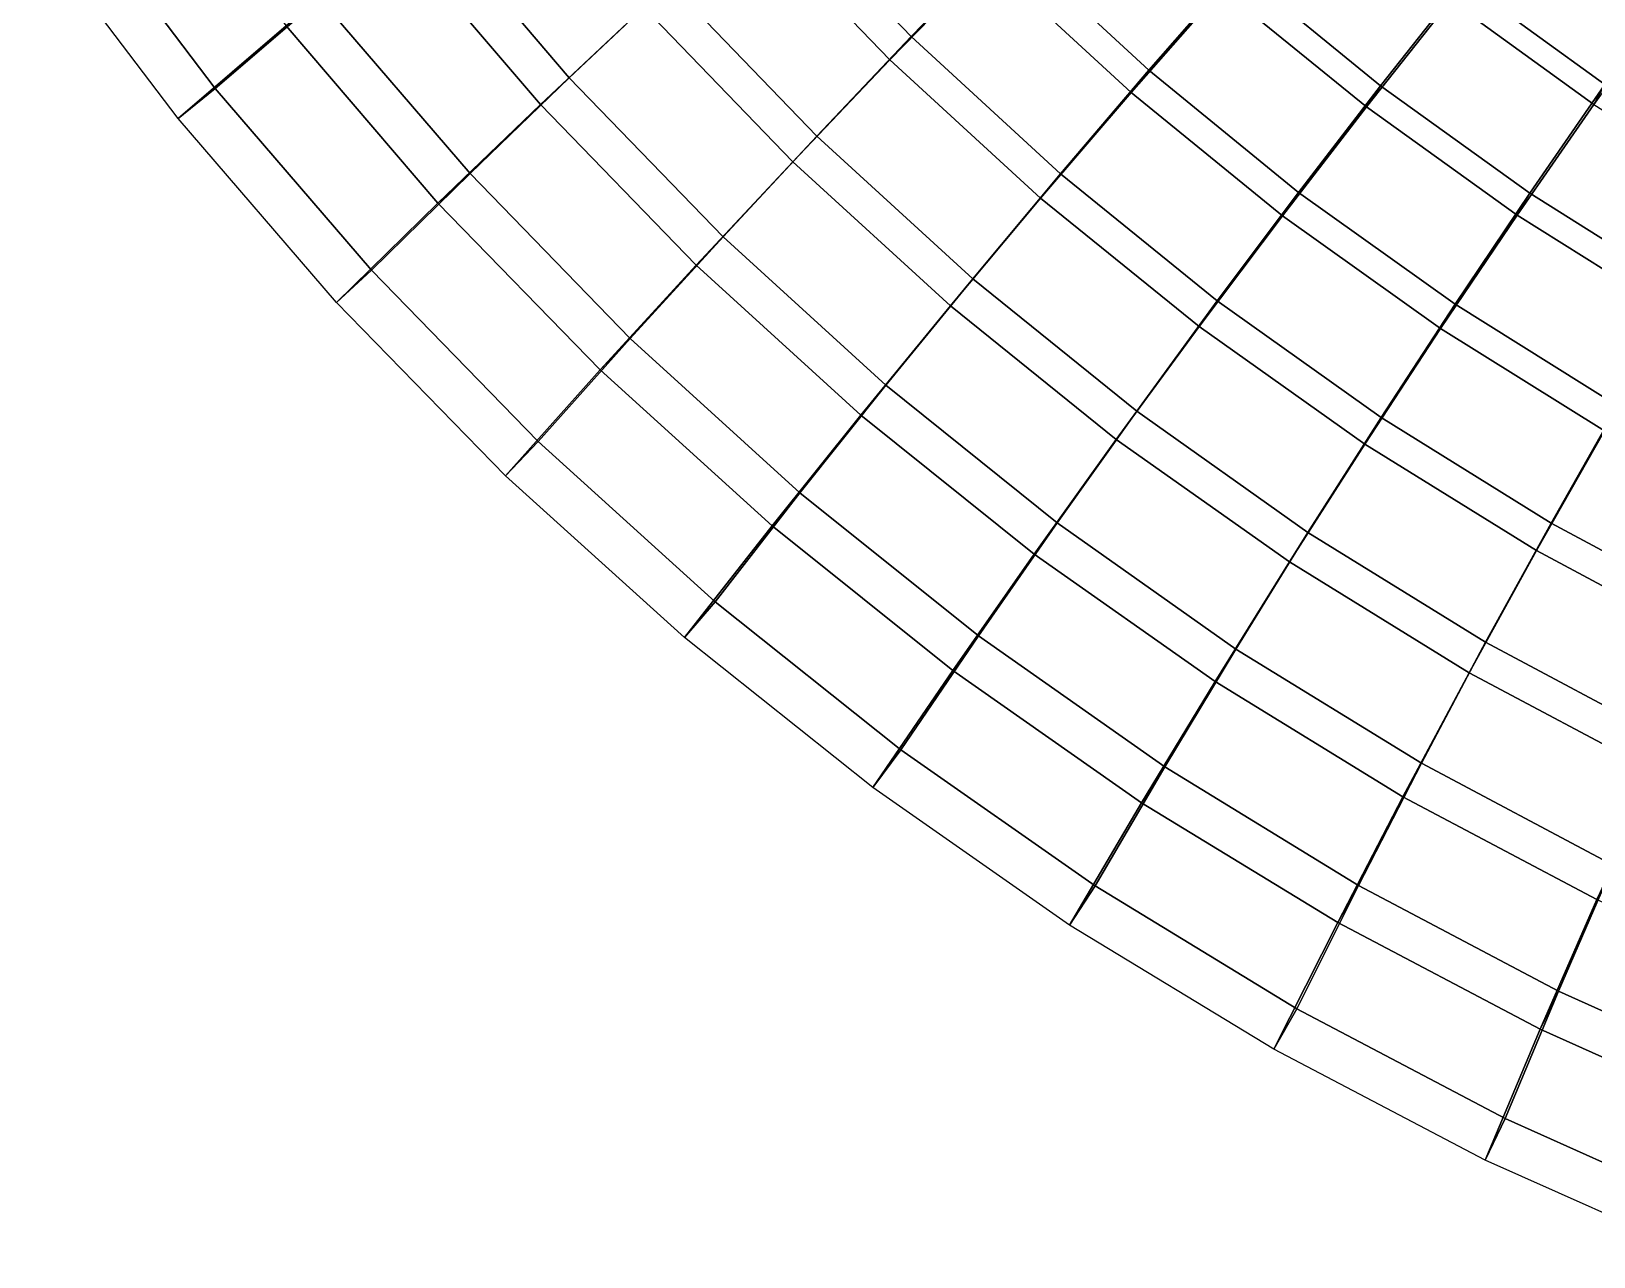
# Model space of a CAD drawing. Header units: metres. Extents: x -2184624 to 1125696, y -1900362 to 1900362.
# Drawn here: x -1828904 to -1068325, y -1769025 to -1172242 of the extents above; entities that cross this region are included whole.
import ezdxf

# ---------------------------------------------------------------- set-up
doc = ezdxf.new("R2010")
doc.units = ezdxf.units.M

msp = doc.modelspace()

# ---------------------------------------------------------------- linework, layer by layer
at = {"layer": '1'}
for points in [[(-1354312.1, -1127148.9, 270703.12), (-1400540, -1174830.2, 223185.44), (-1469143.8, -1103378.2, 225351.25), (-1419873.8, -1058581.6, 273380.88)], [(-1688373.4, -1156247.1, 54955.613), (-1739335.5, -1200093, -11949.811), (-1809896.6, -1106781.1, -11912.746), (-1756165.8, -1066347.2, 55448.586)], [(-1518217.9, -1148877.1, 172911.9), (-1566981.8, -1194972.8, 115961.93), (-1637074.9, -1112867.2, 116993.016), (-1585384.6, -1069935.4, 174434.56)], [(-1363620.1, -1137458.4, 291247.06), (-1410993.8, -1186176.2, 244193.56), (-1480338.8, -1114059.2, 246254), (-1429860.8, -1068288.1, 293817)], [(-1704890.6, -1169653.9, 77623.266), (-1757407.5, -1214698.5, 11949.811), (-1828903.9, -1120278.4, 11912.746), (-1773537.8, -1078733.2, 78037.414)], [(-1530736.6, -1160646.9, 194350.38), (-1580959.5, -1207964, 138014.22), (-1651887.6, -1124989.8, 138954.8), (-1598662.4, -1080917.9, 195779.28)], [(-1241718.8, -1141806.8, 310541.84), (-1284914.4, -1191265.9, 267834.44), (-1354312.1, -1127148.9, 270703.12), (-1307945.4, -1080325.9, 313942.78)], [(-1249308.2, -1151686.5, 330801.72), (-1293500.9, -1202129.9, 288495.38), (-1363620.1, -1137458.4, 291247.06), (-1316198.6, -1089703.9, 334083.47)], [(-1132108, -1147976.8, 344956.8), (-1172132.8, -1198798.8, 306918.3), (-1241718.8, -1141806.8, 310541.84), (-1198421.4, -1093361, 349125.5)], [(-1138124, -1157376.5, 364999.56), (-1179021.8, -1209132, 327306.8), (-1249308.2, -1151686.5, 330801.72), (-1205084.4, -1102351.8, 369037.88)], [(-1026130.75, -1146333, 374075.56), (-1062897.5, -1198101.9, 340536.53), (-1132108, -1147976.8, 344956.8), (-1091996.5, -1098316.4, 379047.03)], [(-1739335.5, -1200093, -11949.811), (-1757407.5, -1214698.5, 11949.811), (-1828903.9, -1120278.4, 11912.746), (-1809896.6, -1106781.1, -11912.746)], [(-1400540, -1174830.2, 223185.44), (-1446522.6, -1223263.9, 171269.66), (-1518217.9, -1148877.1, 172911.9), (-1469143.8, -1103378.2, 225351.25)], [(-1400540, -1174830.2, 223185.44), (-1410993.8, -1186176.2, 244193.56), (-1480338.8, -1114059.2, 246254), (-1469143.8, -1103378.2, 225351.25)], [(-1469143.8, -1103378.2, 225351.25), (-1480338.8, -1114059.2, 246254), (-1410993.8, -1186176.2, 244193.56), (-1400540, -1174830.2, 223185.44)], [(-1030697.1, -1155208, 393961.06), (-1068234.8, -1207862.6, 360719.34), (-1138124, -1157376.5, 364999.56), (-1097192.8, -1106868.4, 398791.16)], [(-1566981.8, -1194972.8, 115961.93), (-1615320.9, -1241551.2, 54420.234), (-1688373.4, -1156247.1, 54955.613), (-1637074.9, -1112867.2, 116993.016)], [(-1566981.8, -1194972.8, 115961.93), (-1580959.5, -1207964, 138014.22), (-1651887.6, -1124989.8, 138954.8), (-1637074.9, -1112867.2, 116993.016)], [(-1637074.9, -1112867.2, 116993.016), (-1651887.6, -1124989.8, 138954.8), (-1580959.5, -1207964, 138014.22), (-1566981.8, -1194972.8, 115961.93)], [(-1410993.8, -1186176.2, 244193.56), (-1458229.4, -1235767.1, 192810.5), (-1530736.6, -1160646.9, 194350.38), (-1480338.8, -1114059.2, 246254)], [(-1580959.5, -1207964, 138014.22), (-1630916.4, -1255918, 77174.61), (-1704890.6, -1169653.9, 77623.266), (-1651887.6, -1124989.8, 138954.8)], [(-1400540, -1174830.2, 223185.44), (-1410993.8, -1186176.2, 244193.56), (-1363620.1, -1137458.4, 291247.06), (-1354312.1, -1127148.9, 270703.12)], [(-1354312.1, -1127148.9, 270703.12), (-1363620.1, -1137458.4, 291247.06), (-1410993.8, -1186176.2, 244193.56), (-1400540, -1174830.2, 223185.44)], [(-1284914.4, -1191265.9, 267834.44), (-1327910.4, -1241637.2, 220865.22), (-1400540, -1174830.2, 223185.44), (-1354312.1, -1127148.9, 270703.12)], [(-1284914.4, -1191265.9, 267834.44), (-1293500.9, -1202129.9, 288495.38), (-1363620.1, -1137458.4, 291247.06), (-1354312.1, -1127148.9, 270703.12)], [(-1354312.1, -1127148.9, 270703.12), (-1363620.1, -1137458.4, 291247.06), (-1293500.9, -1202129.9, 288495.38), (-1284914.4, -1191265.9, 267834.44)], [(-1293500.9, -1202129.9, 288495.38), (-1337577.4, -1253595, 241987.62), (-1410993.8, -1186176.2, 244193.56), (-1363620.1, -1137458.4, 291247.06)], [(-1284914.4, -1191265.9, 267834.44), (-1293500.9, -1202129.9, 288495.38), (-1249308.2, -1151686.5, 330801.72), (-1241718.8, -1141806.8, 310541.84)], [(-1241718.8, -1141806.8, 310541.84), (-1249308.2, -1151686.5, 330801.72), (-1293500.9, -1202129.9, 288495.38), (-1284914.4, -1191265.9, 267834.44)], [(-1172132.8, -1198798.8, 306918.3), (-1211984.2, -1250689.5, 264778.22), (-1284914.4, -1191265.9, 267834.44), (-1241718.8, -1141806.8, 310541.84)], [(-1172132.8, -1198798.8, 306918.3), (-1179021.8, -1209132, 327306.8), (-1249308.2, -1151686.5, 330801.72), (-1241718.8, -1141806.8, 310541.84)], [(-1241718.8, -1141806.8, 310541.84), (-1249308.2, -1151686.5, 330801.72), (-1179021.8, -1209132, 327306.8), (-1172132.8, -1198798.8, 306918.3)], [(-1172132.8, -1198798.8, 306918.3), (-1179021.8, -1209132, 327306.8), (-1138124, -1157376.5, 364999.56), (-1132108, -1147976.8, 344956.8)], [(-1132108, -1147976.8, 344956.8), (-1138124, -1157376.5, 364999.56), (-1179021.8, -1209132, 327306.8), (-1172132.8, -1198798.8, 306918.3)], [(-1062897.5, -1198101.9, 340536.53), (-1099495.4, -1251088.2, 303076.34), (-1172132.8, -1198798.8, 306918.3), (-1132108, -1147976.8, 344956.8)], [(-1062897.5, -1198101.9, 340536.53), (-1068234.8, -1207862.6, 360719.34), (-1138124, -1157376.5, 364999.56), (-1132108, -1147976.8, 344956.8)], [(-1132108, -1147976.8, 344956.8), (-1138124, -1157376.5, 364999.56), (-1068234.8, -1207862.6, 360719.34), (-1062897.5, -1198101.9, 340536.53)], [(-1566981.8, -1194972.8, 115961.93), (-1580959.5, -1207964, 138014.22), (-1530736.6, -1160646.9, 194350.38), (-1518217.9, -1148877.1, 172911.9)], [(-1518217.9, -1148877.1, 172911.9), (-1530736.6, -1160646.9, 194350.38), (-1580959.5, -1207964, 138014.22), (-1566981.8, -1194972.8, 115961.93)], [(-1446522.6, -1223263.9, 171269.66), (-1492152, -1272336.4, 114850.6), (-1566981.8, -1194972.8, 115961.93), (-1518217.9, -1148877.1, 172911.9)], [(-1446522.6, -1223263.9, 171269.66), (-1458229.4, -1235767.1, 192810.5), (-1530736.6, -1160646.9, 194350.38), (-1518217.9, -1148877.1, 172911.9)], [(-1518217.9, -1148877.1, 172911.9), (-1530736.6, -1160646.9, 194350.38), (-1458229.4, -1235767.1, 192810.5), (-1446522.6, -1223263.9, 171269.66)], [(-1179021.8, -1209132, 327306.8), (-1219810, -1262055.5, 285565.47), (-1293500.9, -1202129.9, 288495.38), (-1249308.2, -1151686.5, 330801.72)], [(-1739335.5, -1200093, -11949.811), (-1757407.5, -1214698.5, 11949.811), (-1704890.6, -1169653.9, 77623.266), (-1688373.4, -1156247.1, 54955.613)], [(-1688373.4, -1156247.1, 54955.613), (-1704890.6, -1169653.9, 77623.266), (-1757407.5, -1214698.5, 11949.811), (-1739335.5, -1200093, -11949.811)], [(-1615320.9, -1241551.2, 54420.234), (-1663289.8, -1288633.6, -11990.609), (-1739335.5, -1200093, -11949.811), (-1688373.4, -1156247.1, 54955.613)], [(-1615320.9, -1241551.2, 54420.234), (-1630916.4, -1255918, 77174.61), (-1704890.6, -1169653.9, 77623.266), (-1688373.4, -1156247.1, 54955.613)], [(-1688373.4, -1156247.1, 54955.613), (-1704890.6, -1169653.9, 77623.266), (-1630916.4, -1255918, 77174.61), (-1615320.9, -1241551.2, 54420.234)], [(-1458229.4, -1235767.1, 192810.5), (-1505237.2, -1286137.1, 137001.7), (-1580959.5, -1207964, 138014.22), (-1530736.6, -1160646.9, 194350.38)], [(-1068234.8, -1207862.6, 360719.34), (-1105650.4, -1261823.5, 323602.97), (-1179021.8, -1209132, 327306.8), (-1138124, -1157376.5, 364999.56)], [(-1630916.4, -1255918, 77174.61), (-1680354.2, -1304280.4, 11990.609), (-1757407.5, -1214698.5, 11949.811), (-1704890.6, -1169653.9, 77623.266)], [(-1446522.6, -1223263.9, 171269.66), (-1458229.4, -1235767.1, 192810.5), (-1410993.8, -1186176.2, 244193.56), (-1400540, -1174830.2, 223185.44)], [(-1400540, -1174830.2, 223185.44), (-1410993.8, -1186176.2, 244193.56), (-1458229.4, -1235767.1, 192810.5), (-1446522.6, -1223263.9, 171269.66)], [(-1327910.4, -1241637.2, 220865.22), (-1370608.4, -1292808.2, 169510.11), (-1446522.6, -1223263.9, 171269.66), (-1400540, -1174830.2, 223185.44)], [(-1327910.4, -1241637.2, 220865.22), (-1337577.4, -1253595, 241987.62), (-1410993.8, -1186176.2, 244193.56), (-1400540, -1174830.2, 223185.44)], [(-1400540, -1174830.2, 223185.44), (-1410993.8, -1186176.2, 244193.56), (-1337577.4, -1253595, 241987.62), (-1327910.4, -1241637.2, 220865.22)], [(-1337577.4, -1253595, 241987.62), (-1381453.9, -1305987, 191162.05), (-1458229.4, -1235767.1, 192810.5), (-1410993.8, -1186176.2, 244193.56)], [(-1327910.4, -1241637.2, 220865.22), (-1337577.4, -1253595, 241987.62), (-1293500.9, -1202129.9, 288495.38), (-1284914.4, -1191265.9, 267834.44)], [(-1284914.4, -1191265.9, 267834.44), (-1293500.9, -1202129.9, 288495.38), (-1337577.4, -1253595, 241987.62), (-1327910.4, -1241637.2, 220865.22)], [(-1211984.2, -1250689.5, 264778.22), (-1251572.9, -1303543.1, 218393.55), (-1327910.4, -1241637.2, 220865.22), (-1284914.4, -1191265.9, 267834.44)], [(-1211984.2, -1250689.5, 264778.22), (-1219810, -1262055.5, 285565.47), (-1293500.9, -1202129.9, 288495.38), (-1284914.4, -1191265.9, 267834.44)], [(-1284914.4, -1191265.9, 267834.44), (-1293500.9, -1202129.9, 288495.38), (-1219810, -1262055.5, 285565.47), (-1211984.2, -1250689.5, 264778.22)], [(-1663289.8, -1288633.6, -11990.609), (-1680354.2, -1304280.4, 11990.609), (-1757407.5, -1214698.5, 11949.811), (-1739335.5, -1200093, -11949.811)], [(-1615320.9, -1241551.2, 54420.234), (-1630916.4, -1255918, 77174.61), (-1580959.5, -1207964, 138014.22), (-1566981.8, -1194972.8, 115961.93)], [(-1566981.8, -1194972.8, 115961.93), (-1580959.5, -1207964, 138014.22), (-1630916.4, -1255918, 77174.61), (-1615320.9, -1241551.2, 54420.234)], [(-1492152, -1272336.4, 114850.6), (-1537320.2, -1321926, 53842.53), (-1615320.9, -1241551.2, 54420.234), (-1566981.8, -1194972.8, 115961.93)], [(-1492152, -1272336.4, 114850.6), (-1505237.2, -1286137.1, 137001.7), (-1580959.5, -1207964, 138014.22), (-1566981.8, -1194972.8, 115961.93)], [(-1566981.8, -1194972.8, 115961.93), (-1580959.5, -1207964, 138014.22), (-1505237.2, -1286137.1, 137001.7), (-1492152, -1272336.4, 114850.6)], [(-1211984.2, -1250689.5, 264778.22), (-1219810, -1262055.5, 285565.47), (-1179021.8, -1209132, 327306.8), (-1172132.8, -1198798.8, 306918.3)], [(-1172132.8, -1198798.8, 306918.3), (-1179021.8, -1209132, 327306.8), (-1219810, -1262055.5, 285565.47), (-1211984.2, -1250689.5, 264778.22)], [(-1099495.4, -1251088.2, 303076.34), (-1135844.4, -1305195.9, 261537.55), (-1211984.2, -1250689.5, 264778.22), (-1172132.8, -1198798.8, 306918.3)], [(-1099495.4, -1251088.2, 303076.34), (-1105650.4, -1261823.5, 323602.97), (-1179021.8, -1209132, 327306.8), (-1172132.8, -1198798.8, 306918.3)], [(-1172132.8, -1198798.8, 306918.3), (-1179021.8, -1209132, 327306.8), (-1105650.4, -1261823.5, 323602.97), (-1099495.4, -1251088.2, 303076.34)], [(-1099495.4, -1251088.2, 303076.34), (-1105650.4, -1261823.5, 323602.97), (-1068234.8, -1207862.6, 360719.34), (-1062897.5, -1198101.9, 340536.53)], [(-1062897.5, -1198101.9, 340536.53), (-1068234.8, -1207862.6, 360719.34), (-1105650.4, -1261823.5, 323602.97), (-1099495.4, -1251088.2, 303076.34)], [(-991098.25, -1243553.2, 335868.47), (-1024128.8, -1298483, 299019.44), (-1099495.4, -1251088.2, 303076.34), (-1062897.5, -1198101.9, 340536.53)], [(-1505237.2, -1286137.1, 137001.7), (-1551931.2, -1337187.2, 76691.63), (-1630916.4, -1255918, 77174.61), (-1580959.5, -1207964, 138014.22)], [(-1219810, -1262055.5, 285565.47), (-1260410.6, -1316056.1, 239639.36), (-1337577.4, -1253595, 241987.62), (-1293500.9, -1202129.9, 288495.38)], [(-1105650.4, -1261823.5, 323602.97), (-1142873.4, -1317008.4, 282460.5), (-1219810, -1262055.5, 285565.47), (-1179021.8, -1209132, 327306.8)], [(-995727.6, -1253623.8, 356201.1), (-1029518.8, -1309565.5, 319693.94), (-1105650.4, -1261823.5, 323602.97), (-1068234.8, -1207862.6, 360719.34)], [(-1492152, -1272336.4, 114850.6), (-1505237.2, -1286137.1, 137001.7), (-1458229.4, -1235767.1, 192810.5), (-1446522.6, -1223263.9, 171269.66)], [(-1446522.6, -1223263.9, 171269.66), (-1458229.4, -1235767.1, 192810.5), (-1505237.2, -1286137.1, 137001.7), (-1492152, -1272336.4, 114850.6)], [(-1370608.4, -1292808.2, 169510.11), (-1412907.4, -1344657.8, 113659.71), (-1492152, -1272336.4, 114850.6), (-1446522.6, -1223263.9, 171269.66)], [(-1370608.4, -1292808.2, 169510.11), (-1381453.9, -1305987, 191162.05), (-1458229.4, -1235767.1, 192810.5), (-1446522.6, -1223263.9, 171269.66)], [(-1446522.6, -1223263.9, 171269.66), (-1458229.4, -1235767.1, 192810.5), (-1381453.9, -1305987, 191162.05), (-1370608.4, -1292808.2, 169510.11)], [(-1381453.9, -1305987, 191162.05), (-1425046.4, -1359204.5, 135918.14), (-1505237.2, -1286137.1, 137001.7), (-1458229.4, -1235767.1, 192810.5)], [(-1663289.8, -1288633.6, -11990.609), (-1680354.2, -1304280.4, 11990.609), (-1630916.4, -1255918, 77174.61), (-1615320.9, -1241551.2, 54420.234)], [(-1615320.9, -1241551.2, 54420.234), (-1630916.4, -1255918, 77174.61), (-1680354.2, -1304280.4, 11990.609), (-1663289.8, -1288633.6, -11990.609)], [(-1537320.2, -1321926, 53842.53), (-1582082.2, -1372054.9, -12035.196), (-1663289.8, -1288633.6, -11990.609), (-1615320.9, -1241551.2, 54420.234)], [(-1537320.2, -1321926, 53842.53), (-1551931.2, -1337187.2, 76691.63), (-1630916.4, -1255918, 77174.61), (-1615320.9, -1241551.2, 54420.234)], [(-1615320.9, -1241551.2, 54420.234), (-1630916.4, -1255918, 77174.61), (-1551931.2, -1337187.2, 76691.63), (-1537320.2, -1321926, 53842.53)], [(-1370608.4, -1292808.2, 169510.11), (-1381453.9, -1305987, 191162.05), (-1337577.4, -1253595, 241987.62), (-1327910.4, -1241637.2, 220865.22)], [(-1327910.4, -1241637.2, 220865.22), (-1337577.4, -1253595, 241987.62), (-1381453.9, -1305987, 191162.05), (-1370608.4, -1292808.2, 169510.11)], [(-1251572.9, -1303543.1, 218393.55), (-1290805.9, -1357241.1, 167636.16), (-1370608.4, -1292808.2, 169510.11), (-1327910.4, -1241637.2, 220865.22)], [(-1251572.9, -1303543.1, 218393.55), (-1260410.6, -1316056.1, 239639.36), (-1337577.4, -1253595, 241987.62), (-1327910.4, -1241637.2, 220865.22)], [(-1327910.4, -1241637.2, 220865.22), (-1337577.4, -1253595, 241987.62), (-1260410.6, -1316056.1, 239639.36), (-1251572.9, -1303543.1, 218393.55)], [(-1260410.6, -1316056.1, 239639.36), (-1300744.1, -1371033.6, 189408.06), (-1381453.9, -1305987, 191162.05), (-1337577.4, -1253595, 241987.62)], [(-1251572.9, -1303543.1, 218393.55), (-1260410.6, -1316056.1, 239639.36), (-1219810, -1262055.5, 285565.47), (-1211984.2, -1250689.5, 264778.22)], [(-1211984.2, -1250689.5, 264778.22), (-1219810, -1262055.5, 285565.47), (-1260410.6, -1316056.1, 239639.36), (-1251572.9, -1303543.1, 218393.55)], [(-1135844.4, -1305195.9, 261537.55), (-1171861.4, -1360313.6, 215773.4), (-1251572.9, -1303543.1, 218393.55), (-1211984.2, -1250689.5, 264778.22)], [(-1135844.4, -1305195.9, 261537.55), (-1142873.4, -1317008.4, 282460.5), (-1219810, -1262055.5, 285565.47), (-1211984.2, -1250689.5, 264778.22)], [(-1211984.2, -1250689.5, 264778.22), (-1219810, -1262055.5, 285565.47), (-1142873.4, -1317008.4, 282460.5), (-1135844.4, -1305195.9, 261537.55)], [(-1135844.4, -1305195.9, 261537.55), (-1142873.4, -1317008.4, 282460.5), (-1105650.4, -1261823.5, 323602.97), (-1099495.4, -1251088.2, 303076.34)], [(-1099495.4, -1251088.2, 303076.34), (-1105650.4, -1261823.5, 323602.97), (-1142873.4, -1317008.4, 282460.5), (-1135844.4, -1305195.9, 261537.55)], [(-1024128.8, -1298483, 299019.44), (-1056829, -1354581.9, 258116.22), (-1135844.4, -1305195.9, 261537.55), (-1099495.4, -1251088.2, 303076.34)], [(-1024128.8, -1298483, 299019.44), (-1029518.8, -1309565.5, 319693.94), (-1105650.4, -1261823.5, 323602.97), (-1099495.4, -1251088.2, 303076.34)], [(-1099495.4, -1251088.2, 303076.34), (-1105650.4, -1261823.5, 323602.97), (-1029518.8, -1309565.5, 319693.94), (-1024128.8, -1298483, 299019.44)], [(-1551931.2, -1337187.2, 76691.63), (-1598071.2, -1388670.6, 12035.196), (-1680354.2, -1304280.4, 11990.609), (-1630916.4, -1255918, 77174.61)], [(-1142873.4, -1317008.4, 282460.5), (-1179831.1, -1373321.6, 237151.9), (-1260410.6, -1316056.1, 239639.36), (-1219810, -1262055.5, 285565.47)], [(-1029518.8, -1309565.5, 319693.94), (-1063028.2, -1366781.9, 279184.53), (-1142873.4, -1317008.4, 282460.5), (-1105650.4, -1261823.5, 323602.97)], [(-1537320.2, -1321926, 53842.53), (-1551931.2, -1337187.2, 76691.63), (-1505237.2, -1286137.1, 137001.7), (-1492152, -1272336.4, 114850.6)], [(-1492152, -1272336.4, 114850.6), (-1505237.2, -1286137.1, 137001.7), (-1551931.2, -1337187.2, 76691.63), (-1537320.2, -1321926, 53842.53)], [(-1412907.4, -1344657.8, 113659.71), (-1454706.5, -1397056.4, 53223.42), (-1537320.2, -1321926, 53842.53), (-1492152, -1272336.4, 114850.6)], [(-1412907.4, -1344657.8, 113659.71), (-1425046.4, -1359204.5, 135918.14), (-1505237.2, -1286137.1, 137001.7), (-1492152, -1272336.4, 114850.6)], [(-1492152, -1272336.4, 114850.6), (-1505237.2, -1286137.1, 137001.7), (-1425046.4, -1359204.5, 135918.14), (-1412907.4, -1344657.8, 113659.71)], [(-1582082.2, -1372054.9, -12035.196), (-1598071.2, -1388670.6, 12035.196), (-1680354.2, -1304280.4, 11990.609), (-1663289.8, -1288633.6, -11990.609)], [(-1425046.4, -1359204.5, 135918.14), (-1468274.2, -1413141.9, 76175.43), (-1551931.2, -1337187.2, 76691.63), (-1505237.2, -1286137.1, 137001.7)], [(-1412907.4, -1344657.8, 113659.71), (-1425046.4, -1359204.5, 135918.14), (-1381453.9, -1305987, 191162.05), (-1370608.4, -1292808.2, 169510.11)], [(-1370608.4, -1292808.2, 169510.11), (-1381453.9, -1305987, 191162.05), (-1425046.4, -1359204.5, 135918.14), (-1412907.4, -1344657.8, 113659.71)], [(-1290805.9, -1357241.1, 167636.16), (-1329590.4, -1411655.6, 112391.266), (-1412907.4, -1344657.8, 113659.71), (-1370608.4, -1292808.2, 169510.11)], [(-1290805.9, -1357241.1, 167636.16), (-1300744.1, -1371033.6, 189408.06), (-1381453.9, -1305987, 191162.05), (-1370608.4, -1292808.2, 169510.11)], [(-1370608.4, -1292808.2, 169510.11), (-1381453.9, -1305987, 191162.05), (-1300744.1, -1371033.6, 189408.06), (-1290805.9, -1357241.1, 167636.16)], [(-1300744.1, -1371033.6, 189408.06), (-1340733.6, -1426880.6, 134765.62), (-1425046.4, -1359204.5, 135918.14), (-1381453.9, -1305987, 191162.05)], [(-1290805.9, -1357241.1, 167636.16), (-1300744.1, -1371033.6, 189408.06), (-1260410.6, -1316056.1, 239639.36), (-1251572.9, -1303543.1, 218393.55)], [(-1251572.9, -1303543.1, 218393.55), (-1260410.6, -1316056.1, 239639.36), (-1300744.1, -1371033.6, 189408.06), (-1290805.9, -1357241.1, 167636.16)], [(-1171861.4, -1360313.6, 215773.4), (-1207461.5, -1416317.8, 165649.56), (-1290805.9, -1357241.1, 167636.16), (-1251572.9, -1303543.1, 218393.55)], [(-1171861.4, -1360313.6, 215773.4), (-1179831.1, -1373321.6, 237151.9), (-1260410.6, -1316056.1, 239639.36), (-1251572.9, -1303543.1, 218393.55)], [(-1251572.9, -1303543.1, 218393.55), (-1260410.6, -1316056.1, 239639.36), (-1179831.1, -1373321.6, 237151.9), (-1171861.4, -1360313.6, 215773.4)], [(-1171861.4, -1360313.6, 215773.4), (-1179831.1, -1373321.6, 237151.9), (-1142873.4, -1317008.4, 282460.5), (-1135844.4, -1305195.9, 261537.55)], [(-1135844.4, -1305195.9, 261537.55), (-1142873.4, -1317008.4, 282460.5), (-1179831.1, -1373321.6, 237151.9), (-1171861.4, -1360313.6, 215773.4)], [(-1056829, -1354581.9, 258116.22), (-1089124.6, -1411734.8, 213007.2), (-1171861.4, -1360313.6, 215773.4), (-1135844.4, -1305195.9, 261537.55)], [(-1056829, -1354581.9, 258116.22), (-1063028.2, -1366781.9, 279184.53), (-1142873.4, -1317008.4, 282460.5), (-1135844.4, -1305195.9, 261537.55)], [(-1135844.4, -1305195.9, 261537.55), (-1142873.4, -1317008.4, 282460.5), (-1063028.2, -1366781.9, 279184.53), (-1056829, -1354581.9, 258116.22)], [(-1582082.2, -1372054.9, -12035.196), (-1598071.2, -1388670.6, 12035.196), (-1551931.2, -1337187.2, 76691.63), (-1537320.2, -1321926, 53842.53)], [(-1537320.2, -1321926, 53842.53), (-1551931.2, -1337187.2, 76691.63), (-1598071.2, -1388670.6, 12035.196), (-1582082.2, -1372054.9, -12035.196)], [(-1454706.5, -1397056.4, 53223.42), (-1496059.8, -1450028.5, -12083.671), (-1582082.2, -1372054.9, -12035.196), (-1537320.2, -1321926, 53842.53)], [(-1454706.5, -1397056.4, 53223.42), (-1468274.2, -1413141.9, 76175.43), (-1551931.2, -1337187.2, 76691.63), (-1537320.2, -1321926, 53842.53)], [(-1537320.2, -1321926, 53842.53), (-1551931.2, -1337187.2, 76691.63), (-1468274.2, -1413141.9, 76175.43), (-1454706.5, -1397056.4, 53223.42)], [(-1179831.1, -1373321.6, 237151.9), (-1216450.8, -1430658.2, 187550.5), (-1300744.1, -1371033.6, 189408.06), (-1260410.6, -1316056.1, 239639.36)], [(-1063028.2, -1366781.9, 279184.53), (-1096191.1, -1425174.2, 234527.86), (-1179831.1, -1373321.6, 237151.9), (-1142873.4, -1317008.4, 282460.5)], [(-1468274.2, -1413141.9, 76175.43), (-1510910.2, -1467536, 12083.671), (-1598071.2, -1388670.6, 12035.196), (-1551931.2, -1337187.2, 76691.63)], [(-1454706.5, -1397056.4, 53223.42), (-1468274.2, -1413141.9, 76175.43), (-1425046.4, -1359204.5, 135918.14), (-1412907.4, -1344657.8, 113659.71)], [(-1412907.4, -1344657.8, 113659.71), (-1425046.4, -1359204.5, 135918.14), (-1468274.2, -1413141.9, 76175.43), (-1454706.5, -1397056.4, 53223.42)], [(-1329590.4, -1411655.6, 112391.266), (-1367833.2, -1466650.5, 52563.5), (-1454706.5, -1397056.4, 53223.42), (-1412907.4, -1344657.8, 113659.71)], [(-1329590.4, -1411655.6, 112391.266), (-1340733.6, -1426880.6, 134765.62), (-1425046.4, -1359204.5, 135918.14), (-1412907.4, -1344657.8, 113659.71)], [(-1412907.4, -1344657.8, 113659.71), (-1425046.4, -1359204.5, 135918.14), (-1340733.6, -1426880.6, 134765.62), (-1329590.4, -1411655.6, 112391.266)], [(-1340733.6, -1426880.6, 134765.62), (-1380303.8, -1483485.8, 75626.76), (-1468274.2, -1413141.9, 76175.43), (-1425046.4, -1359204.5, 135918.14)], [(-1329590.4, -1411655.6, 112391.266), (-1340733.6, -1426880.6, 134765.62), (-1300744.1, -1371033.6, 189408.06), (-1290805.9, -1357241.1, 167636.16)], [(-1290805.9, -1357241.1, 167636.16), (-1300744.1, -1371033.6, 189408.06), (-1340733.6, -1426880.6, 134765.62), (-1329590.4, -1411655.6, 112391.266)], [(-1207461.5, -1416317.8, 165649.56), (-1242560.4, -1473073.8, 111046.836), (-1329590.4, -1411655.6, 112391.266), (-1290805.9, -1357241.1, 167636.16)], [(-1207461.5, -1416317.8, 165649.56), (-1216450.8, -1430658.2, 187550.5), (-1300744.1, -1371033.6, 189408.06), (-1290805.9, -1357241.1, 167636.16)], [(-1290805.9, -1357241.1, 167636.16), (-1300744.1, -1371033.6, 189408.06), (-1216450.8, -1430658.2, 187550.5), (-1207461.5, -1416317.8, 165649.56)], [(-1207461.5, -1416317.8, 165649.56), (-1216450.8, -1430658.2, 187550.5), (-1179831.1, -1373321.6, 237151.9), (-1171861.4, -1360313.6, 215773.4)], [(-1171861.4, -1360313.6, 215773.4), (-1179831.1, -1373321.6, 237151.9), (-1216450.8, -1430658.2, 187550.5), (-1207461.5, -1416317.8, 165649.56)], [(-1089124.6, -1411734.8, 213007.2), (-1120938.4, -1469813.1, 163552.36), (-1207461.5, -1416317.8, 165649.56), (-1171861.4, -1360313.6, 215773.4)], [(-1089124.6, -1411734.8, 213007.2), (-1096191.1, -1425174.2, 234527.86), (-1179831.1, -1373321.6, 237151.9), (-1171861.4, -1360313.6, 215773.4)], [(-1171861.4, -1360313.6, 215773.4), (-1179831.1, -1373321.6, 237151.9), (-1096191.1, -1425174.2, 234527.86), (-1089124.6, -1411734.8, 213007.2)], [(-1089124.6, -1411734.8, 213007.2), (-1096191.1, -1425174.2, 234527.86), (-1063028.2, -1366781.9, 279184.53), (-1056829, -1354581.9, 258116.22)], [(-1056829, -1354581.9, 258116.22), (-1063028.2, -1366781.9, 279184.53), (-1096191.1, -1425174.2, 234527.86), (-1089124.6, -1411734.8, 213007.2)], [(-975287.5, -1398666.5, 254515.88), (-1003725.25, -1457616.5, 210096.52), (-1089124.6, -1411734.8, 213007.2), (-1056829, -1354581.9, 258116.22)], [(-980627.75, -1411192, 275739.38), (-1009857.5, -1471420.2, 231769.05), (-1096191.1, -1425174.2, 234527.86), (-1063028.2, -1366781.9, 279184.53)], [(-1496059.8, -1450028.5, -12083.671), (-1510910.2, -1467536, 12083.671), (-1598071.2, -1388670.6, 12035.196), (-1582082.2, -1372054.9, -12035.196)], [(-1216450.8, -1430658.2, 187550.5), (-1252662.4, -1488905.2, 133545.94), (-1340733.6, -1426880.6, 134765.62), (-1300744.1, -1371033.6, 189408.06)], [(-1096191.1, -1425174.2, 234527.86), (-1128941.1, -1484632.6, 185591.61), (-1216450.8, -1430658.2, 187550.5), (-1179831.1, -1373321.6, 237151.9)], [(-1496059.8, -1450028.5, -12083.671), (-1510910.2, -1467536, 12083.671), (-1468274.2, -1413141.9, 76175.43), (-1454706.5, -1397056.4, 53223.42)], [(-1454706.5, -1397056.4, 53223.42), (-1468274.2, -1413141.9, 76175.43), (-1510910.2, -1467536, 12083.671), (-1496059.8, -1450028.5, -12083.671)], [(-1367833.2, -1466650.5, 52563.5), (-1405587.8, -1522250.2, -12136.119), (-1496059.8, -1450028.5, -12083.671), (-1454706.5, -1397056.4, 53223.42)], [(-1367833.2, -1466650.5, 52563.5), (-1380303.8, -1483485.8, 75626.76), (-1468274.2, -1413141.9, 76175.43), (-1454706.5, -1397056.4, 53223.42)], [(-1454706.5, -1397056.4, 53223.42), (-1468274.2, -1413141.9, 76175.43), (-1380303.8, -1483485.8, 75626.76), (-1367833.2, -1466650.5, 52563.5)], [(-1380303.8, -1483485.8, 75626.76), (-1419242, -1540567.8, 12136.119), (-1510910.2, -1467536, 12083.671), (-1468274.2, -1413141.9, 76175.43)], [(-1367833.2, -1466650.5, 52563.5), (-1380303.8, -1483485.8, 75626.76), (-1340733.6, -1426880.6, 134765.62), (-1329590.4, -1411655.6, 112391.266)], [(-1329590.4, -1411655.6, 112391.266), (-1340733.6, -1426880.6, 134765.62), (-1380303.8, -1483485.8, 75626.76), (-1367833.2, -1466650.5, 52563.5)], [(-1242560.4, -1473073.8, 111046.836), (-1277072.9, -1530438.5, 51864.062), (-1367833.2, -1466650.5, 52563.5), (-1329590.4, -1411655.6, 112391.266)], [(-1242560.4, -1473073.8, 111046.836), (-1252662.4, -1488905.2, 133545.94), (-1340733.6, -1426880.6, 134765.62), (-1329590.4, -1411655.6, 112391.266)], [(-1329590.4, -1411655.6, 112391.266), (-1340733.6, -1426880.6, 134765.62), (-1252662.4, -1488905.2, 133545.94), (-1242560.4, -1473073.8, 111046.836)], [(-1120938.4, -1469813.1, 163552.36), (-1128941.1, -1484632.6, 185591.61), (-1096191.1, -1425174.2, 234527.86), (-1089124.6, -1411734.8, 213007.2)], [(-1089124.6, -1411734.8, 213007.2), (-1096191.1, -1425174.2, 234527.86), (-1128941.1, -1484632.6, 185591.61), (-1120938.4, -1469813.1, 163552.36)], [(-1003725.25, -1457616.5, 210096.52), (-1031613.25, -1517527.9, 161346), (-1120938.4, -1469813.1, 163552.36), (-1089124.6, -1411734.8, 213007.2)], [(-1003725.25, -1457616.5, 210096.52), (-1009857.5, -1471420.2, 231769.05), (-1096191.1, -1425174.2, 234527.86), (-1089124.6, -1411734.8, 213007.2)], [(-1089124.6, -1411734.8, 213007.2), (-1096191.1, -1425174.2, 234527.86), (-1009857.5, -1471420.2, 231769.05), (-1003725.25, -1457616.5, 210096.52)], [(-1242560.4, -1473073.8, 111046.836), (-1252662.4, -1488905.2, 133545.94), (-1216450.8, -1430658.2, 187550.5), (-1207461.5, -1416317.8, 165649.56)], [(-1207461.5, -1416317.8, 165649.56), (-1216450.8, -1430658.2, 187550.5), (-1252662.4, -1488905.2, 133545.94), (-1242560.4, -1473073.8, 111046.836)], [(-1120938.4, -1469813.1, 163552.36), (-1152194.4, -1528676.8, 109627.64), (-1242560.4, -1473073.8, 111046.836), (-1207461.5, -1416317.8, 165649.56)], [(-1120938.4, -1469813.1, 163552.36), (-1128941.1, -1484632.6, 185591.61), (-1216450.8, -1430658.2, 187550.5), (-1207461.5, -1416317.8, 165649.56)], [(-1207461.5, -1416317.8, 165649.56), (-1216450.8, -1430658.2, 187550.5), (-1128941.1, -1484632.6, 185591.61), (-1120938.4, -1469813.1, 163552.36)], [(-1252662.4, -1488905.2, 133545.94), (-1288397.1, -1547945, 75047.055), (-1380303.8, -1483485.8, 75626.76), (-1340733.6, -1426880.6, 134765.62)], [(-1009857.5, -1471420.2, 231769.05), (-1038596.1, -1532753.6, 183533.1), (-1128941.1, -1484632.6, 185591.61), (-1096191.1, -1425174.2, 234527.86)], [(-1128941.1, -1484632.6, 185591.61), (-1161214.9, -1545039.2, 132260.5), (-1252662.4, -1488905.2, 133545.94), (-1216450.8, -1430658.2, 187550.5)], [(-1405587.8, -1522250.2, -12136.119), (-1419242, -1540567.8, 12136.119), (-1510910.2, -1467536, 12083.671), (-1496059.8, -1450028.5, -12083.671)], [(-1405587.8, -1522250.2, -12136.119), (-1419242, -1540567.8, 12136.119), (-1380303.8, -1483485.8, 75626.76), (-1367833.2, -1466650.5, 52563.5)], [(-1367833.2, -1466650.5, 52563.5), (-1380303.8, -1483485.8, 75626.76), (-1419242, -1540567.8, 12136.119), (-1405587.8, -1522250.2, -12136.119)], [(-1277072.9, -1530438.5, 51864.062), (-1311052.4, -1588438.8, -12192.62), (-1405587.8, -1522250.2, -12136.119), (-1367833.2, -1466650.5, 52563.5)], [(-1277072.9, -1530438.5, 51864.062), (-1288397.1, -1547945, 75047.055), (-1380303.8, -1483485.8, 75626.76), (-1367833.2, -1466650.5, 52563.5)], [(-1367833.2, -1466650.5, 52563.5), (-1380303.8, -1483485.8, 75626.76), (-1288397.1, -1547945, 75047.055), (-1277072.9, -1530438.5, 51864.062)], [(-1277072.9, -1530438.5, 51864.062), (-1288397.1, -1547945, 75047.055), (-1252662.4, -1488905.2, 133545.94), (-1242560.4, -1473073.8, 111046.836)], [(-1242560.4, -1473073.8, 111046.836), (-1252662.4, -1488905.2, 133545.94), (-1288397.1, -1547945, 75047.055), (-1277072.9, -1530438.5, 51864.062)], [(-1152194.4, -1528676.8, 109627.64), (-1182817.4, -1588175, 51125.227), (-1277072.9, -1530438.5, 51864.062), (-1242560.4, -1473073.8, 111046.836)], [(-1152194.4, -1528676.8, 109627.64), (-1161214.9, -1545039.2, 132260.5), (-1252662.4, -1488905.2, 133545.94), (-1242560.4, -1473073.8, 111046.836)], [(-1242560.4, -1473073.8, 111046.836), (-1252662.4, -1488905.2, 133545.94), (-1161214.9, -1545039.2, 132260.5), (-1152194.4, -1528676.8, 109627.64)], [(-1152194.4, -1528676.8, 109627.64), (-1161214.9, -1545039.2, 132260.5), (-1128941.1, -1484632.6, 185591.61), (-1120938.4, -1469813.1, 163552.36)], [(-1120938.4, -1469813.1, 163552.36), (-1128941.1, -1484632.6, 185591.61), (-1161214.9, -1545039.2, 132260.5), (-1152194.4, -1528676.8, 109627.64)], [(-1031613.25, -1517527.9, 161346), (-1058883.4, -1578254.5, 108134.54), (-1152194.4, -1528676.8, 109627.64), (-1120938.4, -1469813.1, 163552.36)], [(-1031613.25, -1517527.9, 161346), (-1038596.1, -1532753.6, 183533.1), (-1128941.1, -1484632.6, 185591.61), (-1120938.4, -1469813.1, 163552.36)], [(-1120938.4, -1469813.1, 163552.36), (-1128941.1, -1484632.6, 185591.61), (-1038596.1, -1532753.6, 183533.1), (-1031613.25, -1517527.9, 161346)], [(-1288397.1, -1547945, 75047.055), (-1323458.1, -1607480, 12192.62), (-1419242, -1540567.8, 12136.119), (-1380303.8, -1483485.8, 75626.76)], [(-1161214.9, -1545039.2, 132260.5), (-1192951.6, -1606269.8, 74436.66), (-1288397.1, -1547945, 75047.055), (-1252662.4, -1488905.2, 133545.94)], [(-1038596.1, -1532753.6, 183533.1), (-1066786.6, -1595069, 130910.414), (-1161214.9, -1545039.2, 132260.5), (-1128941.1, -1484632.6, 185591.61)], [(-1311052.4, -1588438.8, -12192.62), (-1323458.1, -1607480, 12192.62), (-1419242, -1540567.8, 12136.119), (-1405587.8, -1522250.2, -12136.119)], [(-1182817.4, -1588175, 51125.227), (-1192951.6, -1606269.8, 74436.66), (-1161214.9, -1545039.2, 132260.5), (-1152194.4, -1528676.8, 109627.64)], [(-1152194.4, -1528676.8, 109627.64), (-1161214.9, -1545039.2, 132260.5), (-1192951.6, -1606269.8, 74436.66), (-1182817.4, -1588175, 51125.227)], [(-1058883.4, -1578254.5, 108134.54), (-1085471.6, -1639640, 50347.633), (-1182817.4, -1588175, 51125.227), (-1152194.4, -1528676.8, 109627.64)], [(-1058883.4, -1578254.5, 108134.54), (-1066786.6, -1595069, 130910.414), (-1161214.9, -1545039.2, 132260.5), (-1152194.4, -1528676.8, 109627.64)], [(-1152194.4, -1528676.8, 109627.64), (-1161214.9, -1545039.2, 132260.5), (-1066786.6, -1595069, 130910.414), (-1058883.4, -1578254.5, 108134.54)], [(-1311052.4, -1588438.8, -12192.62), (-1323458.1, -1607480, 12192.62), (-1288397.1, -1547945, 75047.055), (-1277072.9, -1530438.5, 51864.062)], [(-1277072.9, -1530438.5, 51864.062), (-1288397.1, -1547945, 75047.055), (-1323458.1, -1607480, 12192.62), (-1311052.4, -1588438.8, -12192.62)], [(-1182817.4, -1588175, 51125.227), (-1212859.2, -1648337, -12253.288), (-1311052.4, -1588438.8, -12192.62), (-1277072.9, -1530438.5, 51864.062)], [(-1182817.4, -1588175, 51125.227), (-1192951.6, -1606269.8, 74436.66), (-1288397.1, -1547945, 75047.055), (-1277072.9, -1530438.5, 51864.062)], [(-1277072.9, -1530438.5, 51864.062), (-1288397.1, -1547945, 75047.055), (-1192951.6, -1606269.8, 74436.66), (-1182817.4, -1588175, 51125.227)], [(-1192951.6, -1606269.8, 74436.66), (-1223970.2, -1668011.5, 12253.288), (-1323458.1, -1607480, 12192.62), (-1288397.1, -1547945, 75047.055)], [(-1066786.6, -1595069, 130910.414), (-1094377.9, -1658236.5, 73796.49), (-1192951.6, -1606269.8, 74436.66), (-1161214.9, -1545039.2, 132260.5)], [(-1085471.6, -1639640, 50347.633), (-1094377.9, -1658236.5, 73796.49), (-1066786.6, -1595069, 130910.414), (-1058883.4, -1578254.5, 108134.54)], [(-1058883.4, -1578254.5, 108134.54), (-1066786.6, -1595069, 130910.414), (-1094377.9, -1658236.5, 73796.49), (-1085471.6, -1639640, 50347.633)], [(-963033.75, -1621621.9, 106568.45), (-985456, -1684639.2, 49532.28), (-1085471.6, -1639640, 50347.633), (-1058883.4, -1578254.5, 108134.54)], [(-1212859.2, -1648337, -12253.288), (-1223970.2, -1668011.5, 12253.288), (-1323458.1, -1607480, 12192.62), (-1311052.4, -1588438.8, -12192.62)], [(-1212859.2, -1648337, -12253.288), (-1223970.2, -1668011.5, 12253.288), (-1192951.6, -1606269.8, 74436.66), (-1182817.4, -1588175, 51125.227)], [(-1182817.4, -1588175, 51125.227), (-1192951.6, -1606269.8, 74436.66), (-1223970.2, -1668011.5, 12253.288), (-1212859.2, -1648337, -12253.288)], [(-1085471.6, -1639640, 50347.633), (-1111428.2, -1701715.2, -12318.23), (-1212859.2, -1648337, -12253.288), (-1182817.4, -1588175, 51125.227)], [(-1085471.6, -1639640, 50347.633), (-1094377.9, -1658236.5, 73796.49), (-1192951.6, -1606269.8, 74436.66), (-1182817.4, -1588175, 51125.227)], [(-1182817.4, -1588175, 51125.227), (-1192951.6, -1606269.8, 74436.66), (-1094377.9, -1658236.5, 73796.49), (-1085471.6, -1639640, 50347.633)], [(-969789.75, -1638805.9, 129496.89), (-993101.9, -1703647.8, 73127.77), (-1094377.9, -1658236.5, 73796.49), (-1066786.6, -1595069, 130910.414)], [(-1094377.9, -1658236.5, 73796.49), (-1121204.2, -1721928.8, 12318.23), (-1223970.2, -1668011.5, 12253.288), (-1192951.6, -1606269.8, 74436.66)], [(-1111428.2, -1701715.2, -12318.23), (-1121204.2, -1721928.8, 12318.23), (-1094377.9, -1658236.5, 73796.49), (-1085471.6, -1639640, 50347.633)], [(-1085471.6, -1639640, 50347.633), (-1094377.9, -1658236.5, 73796.49), (-1121204.2, -1721928.8, 12318.23), (-1111428.2, -1701715.2, -12318.23)], [(-985456, -1684639.2, 49532.28), (-1007195.5, -1748370, -12387.574), (-1111428.2, -1701715.2, -12318.23), (-1085471.6, -1639640, 50347.633)], [(-985456, -1684639.2, 49532.28), (-993101.9, -1703647.8, 73127.77), (-1094377.9, -1658236.5, 73796.49), (-1085471.6, -1639640, 50347.633)], [(-1085471.6, -1639640, 50347.633), (-1094377.9, -1658236.5, 73796.49), (-993101.9, -1703647.8, 73127.77), (-985456, -1684639.2, 49532.28)], [(-1111428.2, -1701715.2, -12318.23), (-1121204.2, -1721928.8, 12318.23), (-1223970.2, -1668011.5, 12253.288), (-1212859.2, -1648337, -12253.288)], [(-993101.9, -1703647.8, 73127.77), (-1015603.1, -1769024.8, 12387.574), (-1121204.2, -1721928.8, 12318.23), (-1094377.9, -1658236.5, 73796.49)], [(-1007195.5, -1748370, -12387.574), (-1015603.1, -1769024.8, 12387.574), (-1121204.2, -1721928.8, 12318.23), (-1111428.2, -1701715.2, -12318.23)]]:
    msp.add_3dface(points, dxfattribs=at)

doc.saveas('drawing.dxf')
